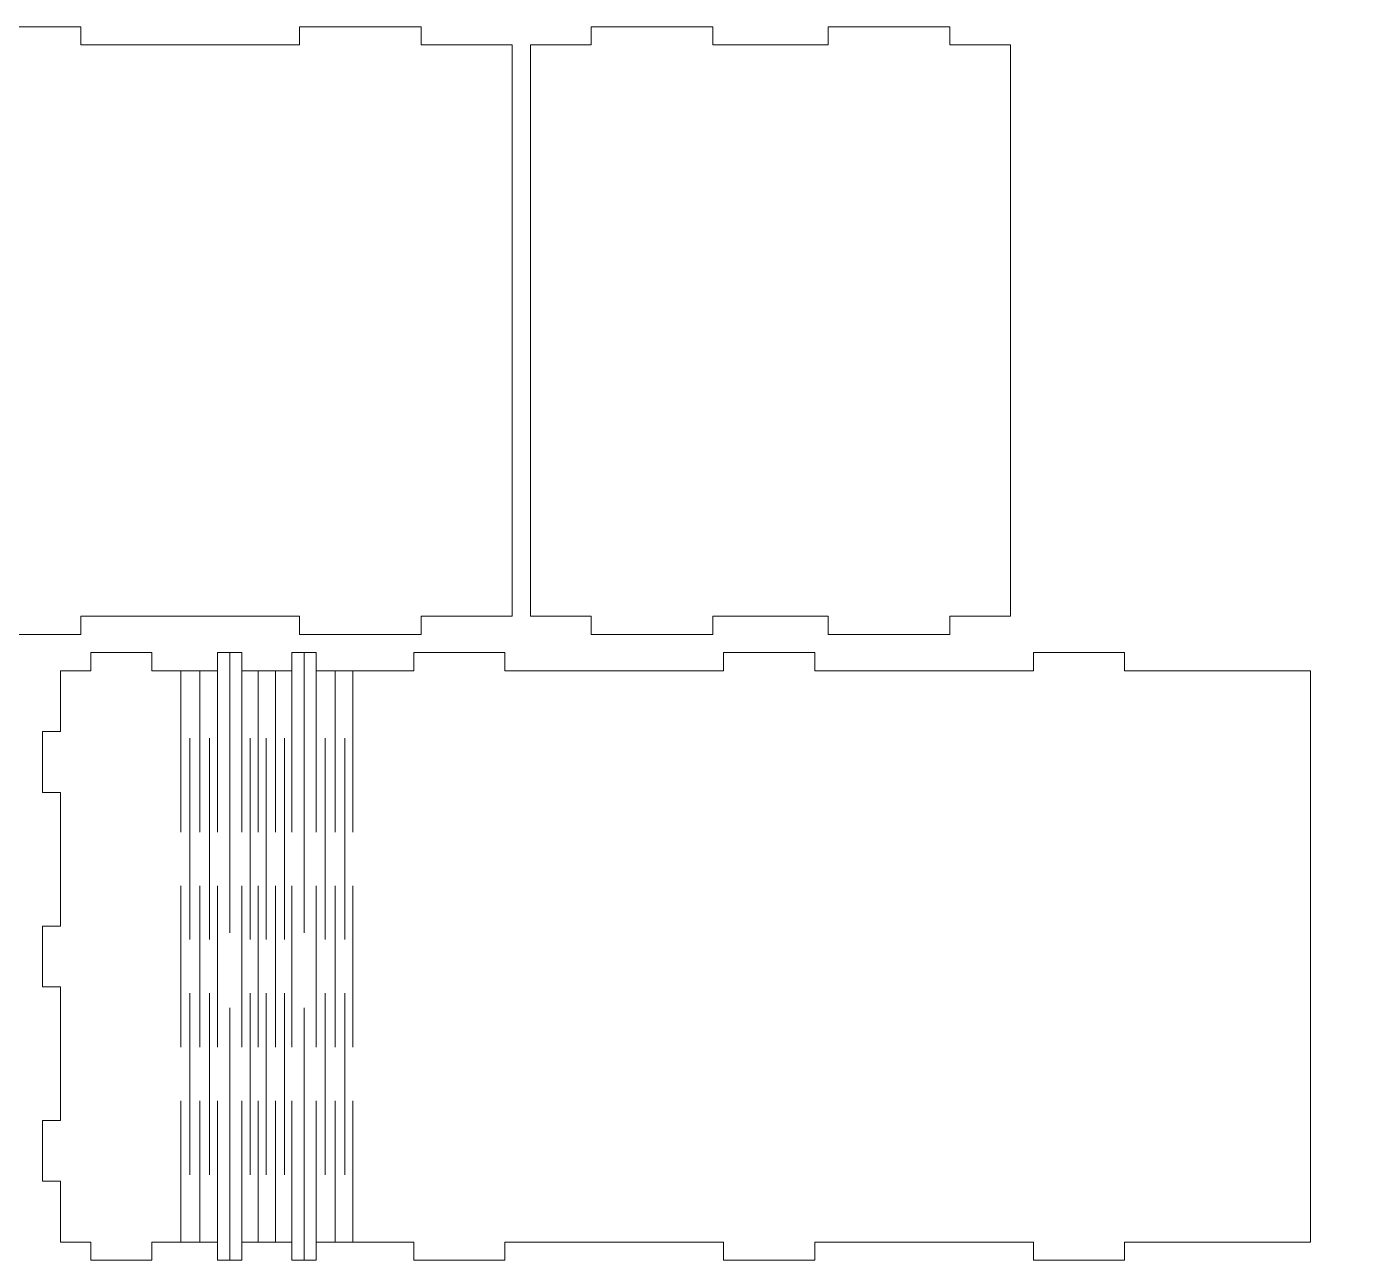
# Model space of a CAD drawing. Header units: millimetres. Extents: x -410 to 410, y -631 to 631.
# Drawn here: x 174.3 to 394.3, y -631.1 to -428.1 of the extents above; entities that cross this region are included whole.
import ezdxf

# ---------------------------------------------------------------- set-up
doc = ezdxf.new("R2010")
doc.units = ezdxf.units.MM
doc.header["$MEASUREMENT"] = 0
doc.layers.add('Camada 1', color=7, linetype='Continuous')

msp = doc.modelspace()

# ---------------------------------------------------------------- linework, layer by layer
at = {"layer": 'Camada 1', "color": 250, "lineweight": 20}
for points, knots in [([(183.2056, -525.1082), (183.2056, -525.1082), (219.201, -525.1082), (219.201, -525.1082), (219.201, -525.1082), (219.201, -525.1082), (219.201, -528.1082), (219.201, -528.1082), (219.201, -528.1082), (219.201, -528.1082), (239.201, -528.1082), (239.201, -528.1082), (239.201, -528.1082), (239.201, -528.1082), (239.201, -525.1082), (239.201, -525.1082), (239.201, -525.1082), (239.201, -525.1082), (254.201, -525.1082), (254.201, -525.1082), (254.201, -525.1082), (254.201, -525.1082), (254.201, -431.1082), (254.201, -431.1082), (254.201, -431.1082), (254.201, -431.1082), (239.201, -431.1082), (239.201, -431.1082), (239.201, -431.1082), (239.201, -431.1082), (239.201, -428.1082), (239.201, -428.1082), (239.201, -428.1082), (239.201, -428.1082), (219.201, -428.1082), (219.201, -428.1082), (219.201, -428.1082), (219.201, -428.1082), (219.201, -431.1082), (219.201, -431.1082), (219.201, -431.1082), (219.201, -431.1082), (183.2056, -431.1082), (183.2056, -431.1082), (183.2056, -431.1082), (183.2056, -431.1082), (183.2056, -428.1082), (183.2056, -428.1082), (183.2056, -428.1082), (183.2056, -428.1082), (163.2056, -428.1082), (163.2056, -428.1082), (163.2056, -428.1082), (163.2056, -428.1082), (163.2056, -431.1082), (163.2056, -431.1082), (163.2056, -431.1082), (163.2056, -431.1082), (148.2056, -431.1082), (148.2056, -431.1082), (148.2056, -431.1082), (148.2056, -431.1082), (148.2056, -441.1082), (148.2056, -441.1082), (148.2056, -441.1082), (148.2056, -441.1082), (145.2056, -441.1082), (145.2056, -441.1082), (145.2056, -441.1082), (145.2056, -441.1082), (145.2056, -451.1082), (145.2056, -451.1082), (145.2056, -451.1082), (145.2056, -451.1082), (148.2056, -451.1082), (148.2056, -451.1082), (148.2056, -451.1082), (148.2056, -451.1082), (148.2056, -473.1082), (148.2056, -473.1082), (148.2056, -473.1082), (148.2056, -473.1082), (145.2056, -473.1082), (145.2056, -473.1082), (145.2056, -473.1082), (145.2056, -473.1082), (145.2056, -483.1082), (145.2056, -483.1082), (145.2056, -483.1082), (145.2056, -483.1082), (148.2056, -483.1082), (148.2056, -483.1082), (148.2056, -483.1082), (148.2056, -483.1082), (148.2056, -505.1082), (148.2056, -505.1082), (148.2056, -505.1082), (148.2056, -505.1082), (145.2056, -505.1082), (145.2056, -505.1082), (145.2056, -505.1082), (145.2056, -505.1082), (145.2056, -515.1082), (145.2056, -515.1082), (145.2056, -515.1082), (145.2056, -515.1082), (148.2056, -515.1082), (148.2056, -515.1082), (148.2056, -515.1082), (148.2056, -515.1082), (148.2056, -525.1082), (148.2056, -525.1082), (148.2056, -525.1082), (148.2056, -525.1082), (163.2056, -525.1082), (163.2056, -525.1082), (163.2056, -525.1082), (163.2056, -525.1082), (163.2056, -528.1082), (163.2056, -528.1082), (163.2056, -528.1082), (163.2056, -528.1082), (183.2056, -528.1082), (183.2056, -528.1082), (183.2056, -528.1082), (183.2056, -528.1082), (183.2056, -525.1082), (183.2056, -525.1082)], [0, 0, 0, 0, 0.03030303, 0.03030303, 0.03030303, 0.03030303, 0.06060606, 0.06060606, 0.06060606, 0.06060606, 0.09090909, 0.09090909, 0.09090909, 0.09090909, 0.12121212, 0.12121212, 0.12121212, 0.12121212, 0.15151515, 0.15151515, 0.15151515, 0.15151515, 0.18181818, 0.18181818, 0.18181818, 0.18181818, 0.21212121, 0.21212121, 0.21212121, 0.21212121, 0.24242424, 0.24242424, 0.24242424, 0.24242424, 0.27272727, 0.27272727, 0.27272727, 0.27272727, 0.3030303, 0.3030303, 0.3030303, 0.3030303, 0.33333333, 0.33333333, 0.33333333, 0.33333333, 0.36363636, 0.36363636, 0.36363636, 0.36363636, 0.39393939, 0.39393939, 0.39393939, 0.39393939, 0.42424242, 0.42424242, 0.42424242, 0.42424242, 0.45454545, 0.45454545, 0.45454545, 0.45454545, 0.48484848, 0.48484848, 0.48484848, 0.48484848, 0.51515152, 0.51515152, 0.51515152, 0.51515152, 0.54545455, 0.54545455, 0.54545455, 0.54545455, 0.57575758, 0.57575758, 0.57575758, 0.57575758, 0.60606061, 0.60606061, 0.60606061, 0.60606061, 0.63636364, 0.63636364, 0.63636364, 0.63636364, 0.66666667, 0.66666667, 0.66666667, 0.66666667, 0.6969697, 0.6969697, 0.6969697, 0.6969697, 0.72727273, 0.72727273, 0.72727273, 0.72727273, 0.75757576, 0.75757576, 0.75757576, 0.75757576, 0.78787879, 0.78787879, 0.78787879, 0.78787879, 0.81818182, 0.81818182, 0.81818182, 0.81818182, 0.84848485, 0.84848485, 0.84848485, 0.84848485, 0.87878788, 0.87878788, 0.87878788, 0.87878788, 0.90909091, 0.90909091, 0.90909091, 0.90909091, 0.93939394, 0.93939394, 0.93939394, 0.93939394, 1, 1, 1, 1]), ([(306.201, -431.1082), (306.201, -431.1082), (287.201, -431.1082), (287.201, -431.1082), (287.201, -431.1082), (287.201, -431.1082), (287.201, -428.1082), (287.201, -428.1082), (287.201, -428.1082), (287.201, -428.1082), (267.201, -428.1082), (267.201, -428.1082), (267.201, -428.1082), (267.201, -428.1082), (267.201, -431.1082), (267.201, -431.1082), (267.201, -431.1082), (267.201, -431.1082), (257.201, -431.1082), (257.201, -431.1082), (257.201, -431.1082), (257.201, -431.1082), (257.201, -525.1082), (257.201, -525.1082), (257.201, -525.1082), (257.201, -525.1082), (267.201, -525.1082), (267.201, -525.1082), (267.201, -525.1082), (267.201, -525.1082), (267.201, -528.1082), (267.201, -528.1082), (267.201, -528.1082), (267.201, -528.1082), (287.201, -528.1082), (287.201, -528.1082), (287.201, -528.1082), (287.201, -528.1082), (287.201, -525.1082), (287.201, -525.1082), (287.201, -525.1082), (287.201, -525.1082), (306.201, -525.1082), (306.201, -525.1082), (306.201, -525.1082), (306.201, -525.1082), (306.201, -528.1082), (306.201, -528.1082), (306.201, -528.1082), (306.201, -528.1082), (326.201, -528.1082), (326.201, -528.1082), (326.201, -528.1082), (326.201, -528.1082), (326.201, -525.1082), (326.201, -525.1082), (326.201, -525.1082), (326.201, -525.1082), (336.201, -525.1082), (336.201, -525.1082), (336.201, -525.1082), (336.201, -525.1082), (336.201, -431.1082), (336.201, -431.1082), (336.201, -431.1082), (336.201, -431.1082), (326.201, -431.1082), (326.201, -431.1082), (326.201, -431.1082), (326.201, -431.1082), (326.201, -428.1082), (326.201, -428.1082), (326.201, -428.1082), (326.201, -428.1082), (306.201, -428.1082), (306.201, -428.1082), (306.201, -428.1082), (306.201, -428.1082), (306.201, -431.1082), (306.201, -431.1082)], [0, 0, 0, 0, 0.04761905, 0.04761905, 0.04761905, 0.04761905, 0.0952381, 0.0952381, 0.0952381, 0.0952381, 0.14285714, 0.14285714, 0.14285714, 0.14285714, 0.19047619, 0.19047619, 0.19047619, 0.19047619, 0.23809524, 0.23809524, 0.23809524, 0.23809524, 0.28571429, 0.28571429, 0.28571429, 0.28571429, 0.33333333, 0.33333333, 0.33333333, 0.33333333, 0.38095238, 0.38095238, 0.38095238, 0.38095238, 0.42857143, 0.42857143, 0.42857143, 0.42857143, 0.47619048, 0.47619048, 0.47619048, 0.47619048, 0.52380952, 0.52380952, 0.52380952, 0.52380952, 0.57142857, 0.57142857, 0.57142857, 0.57142857, 0.61904762, 0.61904762, 0.61904762, 0.61904762, 0.66666667, 0.66666667, 0.66666667, 0.66666667, 0.71428571, 0.71428571, 0.71428571, 0.71428571, 0.76190476, 0.76190476, 0.76190476, 0.76190476, 0.80952381, 0.80952381, 0.80952381, 0.80952381, 0.85714286, 0.85714286, 0.85714286, 0.85714286, 0.9047619, 0.9047619, 0.9047619, 0.9047619, 1, 1, 1, 1]), ([(385.5913, -628.1082), (343.6834, -628.1082), (394.282, -628.1082), (354.9815, -628.1082), (354.9815, -628.1082), (354.9815, -628.1082), (354.9815, -631.1082), (354.9815, -631.1082), (354.9815, -631.1082), (354.9815, -631.1082), (339.9815, -631.1082), (339.9815, -631.1082), (339.9815, -631.1082), (339.9815, -631.1082), (339.9815, -628.1082), (339.9815, -628.1082), (339.9815, -628.1082), (339.9815, -628.1082), (303.9815, -628.1082), (303.9815, -628.1082), (303.9815, -628.1082), (303.9815, -628.1082), (303.9815, -631.1082), (303.9815, -631.1082), (303.9815, -631.1082), (303.9815, -631.1082), (288.9815, -631.1082), (288.9815, -631.1082), (288.9815, -631.1082), (288.9815, -631.1082), (288.9815, -628.1082), (288.9815, -628.1082), (288.9815, -628.1082), (288.9815, -628.1082), (252.9815, -628.1082), (252.9815, -628.1082), (252.9815, -628.1082), (252.9815, -628.1082), (252.9815, -631.1082), (252.9815, -631.1082), (252.9815, -631.1082), (252.9815, -631.1082), (237.9815, -631.1082), (237.9815, -631.1082), (237.9815, -631.1082), (237.9815, -631.1082), (237.9815, -628.1082), (237.9815, -628.1082), (237.9815, -628.1082), (237.9815, -628.1082), (221.9366, -628.1082), (221.9366, -628.1082), (221.9366, -628.1082), (221.9366, -628.1082), (221.9366, -631.1082), (221.9366, -631.1082), (221.9366, -631.1082), (221.9366, -631.1082), (217.9172, -631.1082), (217.9172, -631.1082), (217.9172, -631.1082), (217.9172, -631.1082), (217.9172, -628.1082), (217.9172, -628.1082), (217.9172, -628.1082), (217.9172, -628.1082), (209.6929, -628.1082), (209.6929, -628.1082), (209.6929, -628.1082), (209.6929, -628.1082), (209.6929, -631.1082), (209.6929, -631.1082), (209.6929, -631.1082), (209.6929, -631.1082), (205.6735, -631.1082), (205.6735, -631.1082), (205.6735, -631.1082), (205.6735, -631.1082), (205.6735, -628.1082), (205.6735, -628.1082), (205.6735, -628.1082), (205.6735, -628.1082), (194.8432, -628.1082), (194.8432, -628.1082), (194.8432, -628.1082), (194.8432, -628.1082), (194.8432, -631.1082), (194.8432, -631.1082), (194.8432, -631.1082), (194.8432, -631.1082), (184.8432, -631.1082), (184.8432, -631.1082), (184.8432, -631.1082), (184.8432, -631.1082), (184.8432, -628.1082), (184.8432, -628.1082), (184.8432, -628.1082), (184.8432, -628.1082), (179.8432, -628.1082), (179.8432, -628.1082), (179.8432, -628.1082), (179.8432, -628.1082), (179.8432, -618.1082), (179.8432, -618.1082), (179.8432, -618.1082), (179.8432, -618.1082), (176.8432, -618.1082), (176.8432, -618.1082), (176.8432, -618.1082), (176.8432, -618.1082), (176.8432, -608.1082), (176.8432, -608.1082), (176.8432, -608.1082), (176.8432, -608.1082), (179.8432, -608.1082), (179.8432, -608.1082), (179.8432, -608.1082), (179.8432, -608.1082), (179.8432, -586.1082), (179.8432, -586.1082), (179.8432, -586.1082), (179.8432, -586.1082), (176.8432, -586.1082), (176.8432, -586.1082), (176.8432, -586.1082), (176.8432, -586.1082), (176.8432, -576.1082), (176.8432, -576.1082), (176.8432, -576.1082), (176.8432, -576.1082), (179.8432, -576.1082), (179.8432, -576.1082), (179.8432, -576.1082), (179.8432, -576.1082), (179.8432, -554.1082), (179.8432, -554.1082), (179.8432, -554.1082), (179.8432, -554.1082), (176.8432, -554.1082), (176.8432, -554.1082), (176.8432, -554.1082), (176.8432, -554.1082), (176.8432, -544.1082), (176.8432, -544.1082), (176.8432, -544.1082), (176.8432, -544.1082), (179.8432, -544.1082), (179.8432, -544.1082), (179.8432, -544.1082), (179.8432, -544.1082), (179.8432, -534.1082), (179.8432, -534.1082), (179.8432, -534.1082), (179.8432, -534.1082), (184.8432, -534.1082), (184.8432, -534.1082), (184.8432, -534.1082), (184.8432, -534.1082), (184.8432, -531.1082), (184.8432, -531.1082), (184.8432, -531.1082), (184.8432, -531.1082), (194.8432, -531.1082), (194.8432, -531.1082), (194.8432, -531.1082), (194.8432, -531.1082), (194.8432, -534.1082), (194.8432, -534.1082), (194.8432, -534.1082), (194.8432, -534.1082), (205.6735, -534.1082), (205.6735, -534.1082), (205.6735, -534.1082), (205.6735, -534.1082), (205.6735, -531.1082), (205.6735, -531.1082), (205.6735, -531.1082), (205.6735, -531.1082), (209.6929, -531.1082), (209.6929, -531.1082), (209.6929, -531.1082), (209.6929, -531.1082), (209.6929, -534.1082), (209.6929, -534.1082), (209.6929, -534.1082), (209.6929, -534.1082), (217.9172, -534.1082), (217.9172, -534.1082), (217.9172, -534.1082), (217.9172, -534.1082), (217.9172, -531.1082), (217.9172, -531.1082), (217.9172, -531.1082), (217.9172, -531.1082), (221.9366, -531.1082), (221.9366, -531.1082), (221.9366, -531.1082), (221.9366, -531.1082), (221.9366, -534.1082), (221.9366, -534.1082), (221.9366, -534.1082), (221.9366, -534.1082), (237.9815, -534.1082), (237.9815, -534.1082), (237.9815, -534.1082), (237.9815, -534.1082), (237.9815, -531.1082), (237.9815, -531.1082), (237.9815, -531.1082), (237.9815, -531.1082), (252.9815, -531.1082), (252.9815, -531.1082), (252.9815, -531.1082), (252.9815, -531.1082), (252.9815, -534.1082), (252.9815, -534.1082), (252.9815, -534.1082), (252.9815, -534.1082), (288.9815, -534.1082), (288.9815, -534.1082), (288.9815, -534.1082), (288.9815, -534.1082), (288.9815, -531.1082), (288.9815, -531.1082), (288.9815, -531.1082), (288.9815, -531.1082), (303.9815, -531.1082), (303.9815, -531.1082), (303.9815, -531.1082), (303.9815, -531.1082), (303.9815, -534.1082), (303.9815, -534.1082), (303.9815, -534.1082), (303.9815, -534.1082), (339.9815, -534.1082), (339.9815, -534.1082), (339.9815, -534.1082), (339.9815, -534.1082), (339.9815, -531.1082), (339.9815, -531.1082), (339.9815, -531.1082), (339.9815, -531.1082), (354.9815, -531.1082), (354.9815, -531.1082), (354.9815, -531.1082), (354.9815, -531.1082), (354.9815, -534.1082), (354.9815, -534.1082), (354.9815, -534.1082), (394.282, -534.1082), (343.6834, -534.1082), (385.5913, -534.1082), (385.5913, -534.1082), (385.5913, -565.3393), (385.5913, -596.8771), (385.5913, -628.1082)], [0, 0, 0, 0, 0.01538462, 0.01538462, 0.01538462, 0.01538462, 0.03076923, 0.03076923, 0.03076923, 0.03076923, 0.04615385, 0.04615385, 0.04615385, 0.04615385, 0.06153846, 0.06153846, 0.06153846, 0.06153846, 0.07692308, 0.07692308, 0.07692308, 0.07692308, 0.09230769, 0.09230769, 0.09230769, 0.09230769, 0.10769231, 0.10769231, 0.10769231, 0.10769231, 0.12307692, 0.12307692, 0.12307692, 0.12307692, 0.13846154, 0.13846154, 0.13846154, 0.13846154, 0.15384615, 0.15384615, 0.15384615, 0.15384615, 0.16923077, 0.16923077, 0.16923077, 0.16923077, 0.18461538, 0.18461538, 0.18461538, 0.18461538, 0.2, 0.2, 0.2, 0.2, 0.21538462, 0.21538462, 0.21538462, 0.21538462, 0.23076923, 0.23076923, 0.23076923, 0.23076923, 0.24615385, 0.24615385, 0.24615385, 0.24615385, 0.26153846, 0.26153846, 0.26153846, 0.26153846, 0.27692308, 0.27692308, 0.27692308, 0.27692308, 0.29230769, 0.29230769, 0.29230769, 0.29230769, 0.30769231, 0.30769231, 0.30769231, 0.30769231, 0.32307692, 0.32307692, 0.32307692, 0.32307692, 0.33846154, 0.33846154, 0.33846154, 0.33846154, 0.35384615, 0.35384615, 0.35384615, 0.35384615, 0.36923077, 0.36923077, 0.36923077, 0.36923077, 0.38461538, 0.38461538, 0.38461538, 0.38461538, 0.4, 0.4, 0.4, 0.4, 0.41538462, 0.41538462, 0.41538462, 0.41538462, 0.43076923, 0.43076923, 0.43076923, 0.43076923, 0.44615385, 0.44615385, 0.44615385, 0.44615385, 0.46153846, 0.46153846, 0.46153846, 0.46153846, 0.47692308, 0.47692308, 0.47692308, 0.47692308, 0.49230769, 0.49230769, 0.49230769, 0.49230769, 0.50769231, 0.50769231, 0.50769231, 0.50769231, 0.52307692, 0.52307692, 0.52307692, 0.52307692, 0.53846154, 0.53846154, 0.53846154, 0.53846154, 0.55384615, 0.55384615, 0.55384615, 0.55384615, 0.56923077, 0.56923077, 0.56923077, 0.56923077, 0.58461538, 0.58461538, 0.58461538, 0.58461538, 0.6, 0.6, 0.6, 0.6, 0.61538462, 0.61538462, 0.61538462, 0.61538462, 0.63076923, 0.63076923, 0.63076923, 0.63076923, 0.64615385, 0.64615385, 0.64615385, 0.64615385, 0.66153846, 0.66153846, 0.66153846, 0.66153846, 0.67692308, 0.67692308, 0.67692308, 0.67692308, 0.69230769, 0.69230769, 0.69230769, 0.69230769, 0.70769231, 0.70769231, 0.70769231, 0.70769231, 0.72307692, 0.72307692, 0.72307692, 0.72307692, 0.73846154, 0.73846154, 0.73846154, 0.73846154, 0.75384615, 0.75384615, 0.75384615, 0.75384615, 0.76923077, 0.76923077, 0.76923077, 0.76923077, 0.78461538, 0.78461538, 0.78461538, 0.78461538, 0.8, 0.8, 0.8, 0.8, 0.81538462, 0.81538462, 0.81538462, 0.81538462, 0.83076923, 0.83076923, 0.83076923, 0.83076923, 0.84615385, 0.84615385, 0.84615385, 0.84615385, 0.86153846, 0.86153846, 0.86153846, 0.86153846, 0.87692308, 0.87692308, 0.87692308, 0.87692308, 0.89230769, 0.89230769, 0.89230769, 0.89230769, 0.90769231, 0.90769231, 0.90769231, 0.90769231, 0.92307692, 0.92307692, 0.92307692, 0.92307692, 0.93846154, 0.93846154, 0.93846154, 0.93846154, 0.95384615, 0.95384615, 0.95384615, 0.95384615, 0.96923077, 0.96923077, 0.96923077, 0.96923077, 1, 1, 1, 1])]:
    msp.add_open_spline(points, degree=3, knots=knots, dxfattribs=at)
for points in [[(207.6832, -531.1082), (207.6832, -531.1082), (207.6832, -577.2383), (207.6832, -577.2383)], [(219.9269, -531.1082), (219.9269, -531.1082), (219.9269, -577.2383), (219.9269, -577.2383)], [(199.6676, -534.1082), (199.6676, -534.1082), (199.6676, -560.6389), (199.6676, -560.6389)], [(202.7784, -534.1082), (202.7784, -534.1082), (202.7784, -560.6389), (202.7784, -560.6389)], [(205.6733, -534.1082), (205.6733, -534.1082), (205.6733, -560.6389), (205.6733, -560.6389)], [(209.6931, -534.1082), (209.6931, -534.1082), (209.6931, -560.6389), (209.6931, -560.6389)], [(212.3736, -534.1082), (212.3736, -534.1082), (212.3736, -560.6389), (212.3736, -560.6389)], [(215.2451, -534.1082), (215.2451, -534.1082), (215.2451, -560.6389), (215.2451, -560.6389)], [(217.9172, -534.1082), (217.9172, -534.1082), (217.9172, -560.6389), (217.9172, -560.6389)], [(221.9319, -534.1082), (221.9319, -534.1082), (221.9319, -560.6389), (221.9319, -560.6389)], [(225.0427, -534.1082), (225.0427, -534.1082), (225.0427, -560.6389), (225.0427, -560.6389)], [(227.9376, -534.1082), (227.9376, -534.1082), (227.9376, -560.6389), (227.9376, -560.6389)], [(201.1196, -545.1627), (201.1196, -545.1627), (201.1196, -578.3261), (201.1196, -578.3261)], [(204.3493, -545.1627), (204.3493, -545.1627), (204.3493, -578.3261), (204.3493, -578.3261)], [(211.0334, -545.1627), (211.0334, -545.1627), (211.0334, -578.3261), (211.0334, -578.3261)], [(213.7139, -545.1627), (213.7139, -545.1627), (213.7139, -578.3261), (213.7139, -578.3261)], [(216.6951, -545.1627), (216.6951, -545.1627), (216.6951, -578.3261), (216.6951, -578.3261)], [(223.3839, -545.1627), (223.3839, -545.1627), (223.3839, -578.3261), (223.3839, -578.3261)], [(226.6136, -545.1627), (226.6136, -545.1627), (226.6136, -578.3261), (226.6136, -578.3261)], [(199.6676, -569.4824), (199.6676, -569.4824), (199.6676, -596.013), (199.6676, -596.013)], [(202.7784, -569.4824), (202.7784, -569.4824), (202.7784, -596.013), (202.7784, -596.013)], [(205.6733, -569.4824), (205.6733, -569.4824), (205.6733, -596.013), (205.6733, -596.013)], [(209.6931, -569.4824), (209.6931, -569.4824), (209.6931, -596.013), (209.6931, -596.013)], [(212.3736, -569.4824), (212.3736, -569.4824), (212.3736, -596.013), (212.3736, -596.013)], [(215.2451, -569.4824), (215.2451, -569.4824), (215.2451, -596.013), (215.2451, -596.013)], [(217.9172, -569.4824), (217.9172, -569.4824), (217.9172, -596.013), (217.9172, -596.013)], [(221.9319, -569.4824), (221.9319, -569.4824), (221.9319, -596.013), (221.9319, -596.013)], [(225.0427, -569.4824), (225.0427, -569.4824), (225.0427, -596.013), (225.0427, -596.013)], [(227.9376, -569.4824), (227.9376, -569.4824), (227.9376, -596.013), (227.9376, -596.013)], [(201.1196, -587.1695), (201.1196, -587.1695), (201.1196, -617.0537), (201.1196, -617.0537)], [(204.3493, -587.1695), (204.3493, -587.1695), (204.3493, -617.0537), (204.3493, -617.0537)], [(211.0334, -587.1695), (211.0334, -587.1695), (211.0334, -617.0537), (211.0334, -617.0537)], [(213.7139, -587.1695), (213.7139, -587.1695), (213.7139, -617.0537), (213.7139, -617.0537)], [(216.6951, -587.1695), (216.6951, -587.1695), (216.6951, -617.0537), (216.6951, -617.0537)], [(223.3839, -587.1695), (223.3839, -587.1695), (223.3839, -617.0537), (223.3839, -617.0537)], [(226.6136, -587.1695), (226.6136, -587.1695), (226.6136, -617.0537), (226.6136, -617.0537)], [(207.6832, -589.5394), (207.6832, -589.5394), (207.6832, -631.1082), (207.6832, -631.1082)], [(219.9269, -589.5394), (219.9269, -589.5394), (219.9269, -631.1082), (219.9269, -631.1082)], [(199.6676, -604.8567), (199.6676, -604.8567), (199.6676, -628.1082), (199.6676, -628.1082)], [(202.7784, -604.8567), (202.7784, -604.8567), (202.7784, -628.1082), (202.7784, -628.1082)], [(205.6733, -604.8567), (205.6733, -604.8567), (205.6733, -628.1082), (205.6733, -628.1082)], [(209.6931, -604.8567), (209.6931, -604.8567), (209.6931, -628.1082), (209.6931, -628.1082)], [(212.3736, -604.8567), (212.3736, -604.8567), (212.3736, -628.1082), (212.3736, -628.1082)], [(215.2451, -604.8567), (215.2451, -604.8567), (215.2451, -628.1082), (215.2451, -628.1082)], [(217.9172, -604.8567), (217.9172, -604.8567), (217.9172, -628.1082), (217.9172, -628.1082)], [(221.9319, -604.8567), (221.9319, -604.8567), (221.9319, -628.1082), (221.9319, -628.1082)], [(225.0427, -604.8567), (225.0427, -604.8567), (225.0427, -628.1082), (225.0427, -628.1082)], [(227.9376, -604.8567), (227.9376, -604.8567), (227.9376, -628.1082), (227.9376, -628.1082)]]:
    msp.add_open_spline(points, degree=3, dxfattribs=at)

doc.saveas('drawing.dxf')
